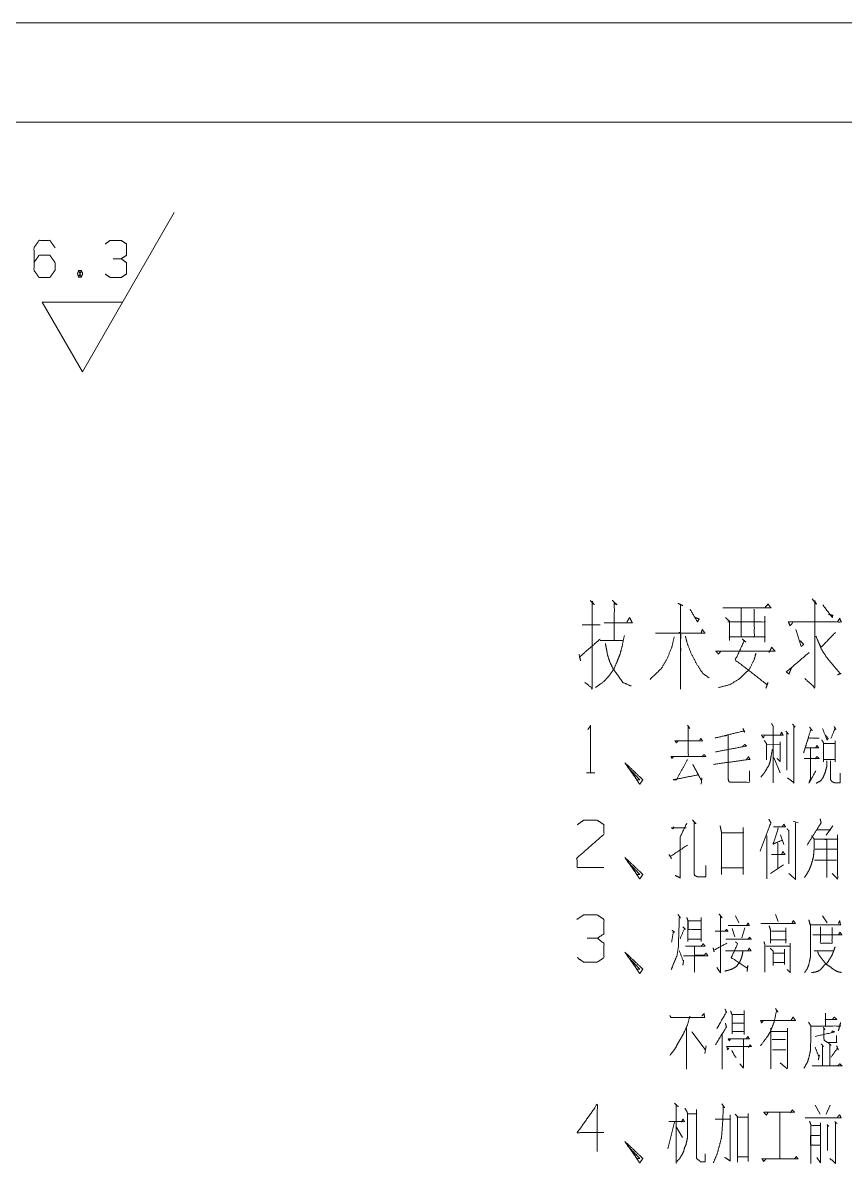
# Model space of a CAD drawing. Header units: millimetres. Extents: x 2210 to 79821, y -19430 to 2344.
# Drawn here: x 12648.9 to 12690.3, y 1732.4 to 1789.8 of the extents above; entities that cross this region are included whole.
import ezdxf

# ---------------------------------------------------------------- set-up
doc = ezdxf.new("R2010")
doc.units = ezdxf.units.MM
doc.layers.add('101', color=7, linetype='Continuous', true_color=0xffffff)

msp = doc.modelspace()

# ---------------------------------------------------------------- linework, layer by layer
at = {"layer": '101', "color": 133, "linetype": 'Continuous', "lineweight": 18}
for p, q in [((12726.674, 1789.822), (12306.674, 1789.822)), ((12721.674, 1784.822), (12331.674, 1784.822))]:
    msp.add_line(p, q, dxfattribs=at)
at = {"layer": '101', "color": 43, "linetype": 'Continuous', "lineweight": 18}
for p, q in [((12651.938, 1772.273), (12656.554, 1780.273)), ((12651.758, 1777.363), (12651.883, 1777.028)), ((12649.919, 1775.773), (12653.958, 1775.773)), ((12651.938, 1772.273), (12649.919, 1775.773))]:
    msp.add_line(p, q, dxfattribs=at)
at = {"layer": '101', "color": 72, "linetype": 'Continuous', "lineweight": 18}
for p, q in [((12677.077, 1759.532), (12677.978, 1759.532)), ((12677.978, 1758.745), (12679.119, 1758.745)), ((12687.314, 1754.195), (12687.456, 1754.045)), ((12687.367, 1754.095), (12687.367, 1752.22)), ((12687.65, 1754.545), (12687.791, 1754.395)), ((12686.36, 1753.495), (12687.031, 1753.52)), ((12686.713, 1752.87), (12687.031, 1752.095)), ((12677.289, 1752.095), (12677.713, 1752.095)), ((12687.685, 1749.657), (12687.933, 1749.582)), ((12686.36, 1748.932), (12686.36, 1746.757)), ((12687.049, 1748.982), (12687.226, 1748.482)), ((12688.901, 1749.232), (12689.591, 1749.232)), ((12689.679, 1749.432), (12689.343, 1748.957)), ((12686.925, 1748.557), (12686.925, 1747.282)), ((12688.795, 1748.257), (12689.891, 1748.257)), ((12686.554, 1747.032), (12687.208, 1747.457)), ((12688.76, 1747.707), (12689.873, 1747.707)), ((12684.79, 1744.895), (12684.949, 1744.545)), ((12686.802, 1744.97), (12686.943, 1744.62)), ((12689.166, 1744.895), (12689.396, 1744.545)), ((12685.25, 1744.295), (12685.108, 1743.795)), ((12687.314, 1744.295), (12687.314, 1743.52)), ((12684.613, 1744.27), (12684.755, 1743.845)), ((12686.607, 1744.12), (12687.314, 1744.12)), ((12686.307, 1743.37), (12687.544, 1743.37)), ((12686.554, 1743.695), (12687.349, 1743.695)), ((12687.261, 1743.22), (12687.261, 1742.445)), ((12688.742, 1743.145), (12689.75, 1743.145)), ((12686.678, 1743.02), (12687.226, 1743.02)), ((12686.678, 1742.545), (12687.226, 1742.545)), ((12684.649, 1739.932), (12685.232, 1739.932)), ((12685.232, 1740.132), (12685.232, 1738.932)), ((12682.319, 1739.232), (12682.319, 1737.182)), ((12684.649, 1739.507), (12685.232, 1739.507)), ((12682.584, 1739.057), (12683.256, 1738.182)), ((12684.119, 1738.932), (12684.119, 1737.182)), ((12684.649, 1739.082), (12685.232, 1739.082)), ((12685.197, 1738.732), (12685.197, 1737.282)), ((12686.625, 1738.682), (12687.296, 1738.682)), ((12683.309, 1738.357), (12683.238, 1737.982)), ((12686.643, 1738.157), (12687.314, 1738.157)), ((12685.197, 1737.232), (12685.002, 1737.457)), ((12688.795, 1735.37), (12689.043, 1734.92)), ((12689.555, 1735.37), (12689.343, 1734.92)), ((12681.718, 1734.52), (12681.383, 1733.17)), ((12687.014, 1735.02), (12687.014, 1732.67)), ((12687.014, 1734.995), (12687.014, 1732.67)), ((12681.789, 1734.32), (12682.125, 1733.745)), ((12688.884, 1732.745), (12689.06, 1732.47))]:
    msp.add_line(p, q, dxfattribs=at)
at = {"layer": '101', "color": 43, "linetype": 'Continuous', "lineweight": 18}
for points, knots in [([(12649.506, 1777.756), (12649.757, 1778.13), (12650.3, 1778.13), (12650.564, 1777.756), (12650.564, 1777.382), (12650.3, 1777.008), (12649.757, 1777.008), (12649.506, 1777.382), (12649.506, 1778.504), (12649.757, 1778.878), (12650.3, 1778.878), (12650.564, 1778.504)], [0, 0, 0.076963, 0.169763, 0.248074, 0.312018, 0.39033, 0.48313, 0.560092, 0.751926, 0.828889, 0.921689, 1, 1]), ([(12653.885, 1777.953), (12654.149, 1778.13), (12654.149, 1778.701), (12653.885, 1778.878), (12653.342, 1778.878), (12653.077, 1778.701)], [0, 0, 0.153872, 0.429849, 0.583721, 0.846128, 1, 1]), ([(12653.091, 1777.186), (12653.342, 1777.008), (12653.885, 1777.008), (12654.149, 1777.186), (12654.149, 1777.756), (12653.885, 1777.953), (12653.481, 1777.953)], [0, 0, 0.12412, 0.343693, 0.472448, 0.703377, 0.836727, 1, 1]), ([(12651.758, 1777.028), (12651.883, 1777.028), (12651.953, 1777.205), (12651.883, 1777.363), (12651.758, 1777.363), (12651.689, 1777.205), (12651.758, 1777.028), (12651.883, 1777.363)], [0, 0, 0.093983, 0.236792, 0.365957, 0.45994, 0.589105, 0.731914, 1, 1])]:
    msp.add_open_spline(points, degree=1, knots=knots, dxfattribs=at)
at = {"layer": '101', "color": 72, "linetype": 'Continuous', "lineweight": 18}
for points, knots in [([(12677.475, 1760.77), (12677.687, 1760.545), (12677.581, 1760.695), (12677.581, 1756.345), (12677.21, 1756.645)], [0, 0, 0.058118, 0.092648, 0.910296, 1, 1]), ([(12678.588, 1760.77), (12678.827, 1760.545), (12678.694, 1760.62), (12678.694, 1758.782)], [0, 0, 0.141502, 0.20722, 1, 1]), ([(12681.897, 1760.62), (12682.136, 1760.507), (12682.03, 1760.545), (12682.03, 1756.307), (12682.03, 1759.12), (12680.757, 1759.12), (12683.249, 1759.12), (12683.116, 1759.307), (12683.063, 1759.12)], [0, 0, 0.022712, 0.032395, 0.397208, 0.639342, 0.748903, 0.963458, 0.983227, 1, 1]), ([(12684.145, 1760.395), (12686.558, 1760.395), (12686.425, 1760.582), (12686.266, 1760.395)], [0, 0, 0.835358, 0.91487, 1, 1]), ([(12684.278, 1759.907), (12684.49, 1759.72), (12684.49, 1758.745), (12684.49, 1758.932), (12686.266, 1758.932), (12686.266, 1758.67), (12686.266, 1759.982), (12686.266, 1759.682), (12684.41, 1759.682), (12685.073, 1759.682), (12685.073, 1760.357), (12685.073, 1758.932), (12685.736, 1758.932), (12685.736, 1760.32)], [0, 0, 0.024062, 0.106928, 0.122864, 0.273837, 0.296149, 0.4077, 0.433197, 0.590931, 0.647265, 0.704633, 0.825745, 0.882075, 1, 1]), ([(12688.647, 1760.845), (12688.859, 1760.582), (12688.779, 1760.732), (12688.779, 1756.382), (12688.276, 1756.832)], [0, 0, 0.060995, 0.091683, 0.877919, 1, 1]), ([(12689.177, 1760.545), (12689.654, 1759.907), (12689.681, 1760.02), (12689.469, 1760.057)], [0, 0, 0.706417, 0.808952, 1, 1]), ([(12678.191, 1759.645), (12679.596, 1759.645), (12679.463, 1759.907), (12679.331, 1759.682)], [0, 0, 0.716786, 0.866795, 1, 1]), ([(12682.507, 1760.32), (12682.878, 1759.682), (12682.957, 1759.832), (12682.772, 1759.907)], [0, 0, 0.666016, 0.81929, 1, 1]), ([(12687.666, 1759.645), (12687.533, 1759.495), (12687.454, 1759.682), (12690.105, 1759.682), (12690.025, 1759.87), (12689.919, 1759.682)], [0, 0, 0.057617, 0.116242, 0.879371, 0.937997, 1, 1]), ([(12687.825, 1759.307), (12688.09, 1758.445), (12688.223, 1758.557), (12688.037, 1758.745)], [0, 0, 0.673366, 0.803128, 1, 1]), ([(12676.918, 1758.07), (12676.998, 1757.732), (12676.945, 1757.92), (12677.978, 1758.82)], [0, 0, 0.181318, 0.283205, 1, 1]), ([(12679.198, 1759.007), (12679.092, 1758.482), (12678.986, 1758.07), (12678.853, 1757.732), (12678.694, 1757.357), (12678.429, 1756.982), (12678.164, 1756.682), (12677.74, 1756.382)], [0, 0, 0.172181, 0.309102, 0.425674, 0.556629, 0.704264, 0.832974, 1, 1]), ([(12681.711, 1758.932), (12681.579, 1758.407), (12681.34, 1757.807), (12681.075, 1757.357), (12680.492, 1756.795)], [0, 0, 0.214896, 0.471147, 0.678431, 1, 1]), ([(12682.268, 1758.97), (12682.374, 1758.557), (12682.586, 1758.032), (12682.851, 1757.545), (12683.143, 1757.095), (12683.461, 1756.87)], [0, 0, 0.172231, 0.401198, 0.625593, 0.842438, 1, 1]), ([(12685.126, 1758.82), (12685.312, 1758.67), (12685.232, 1758.745), (12684.781, 1757.77), (12686.372, 1756.532), (12686.425, 1756.645), (12686.319, 1756.345)], [0, 0, 0.061501, 0.089671, 0.366514, 0.885947, 0.917995, 1, 1]), ([(12689.813, 1759.157), (12689.098, 1758.407), (12688.832, 1758.97), (12689.098, 1758.332), (12689.336, 1757.957), (12689.601, 1757.62), (12690.052, 1757.095), (12690.105, 1757.095), (12689.919, 1757.02)], [0, 0, 0.248762, 0.397963, 0.563618, 0.670264, 0.773235, 0.93925, 0.951976, 1, 1]), ([(12678.244, 1758.595), (12678.297, 1758.332), (12678.35, 1758.032), (12678.456, 1757.695), (12678.615, 1757.357), (12679.119, 1756.645), (12679.543, 1756.457)], [0, 0, 0.101602, 0.217193, 0.351409, 0.492973, 0.824035, 1, 1]), ([(12684.066, 1758.22), (12683.933, 1758.07), (12683.8, 1758.22), (12686.77, 1758.22), (12686.611, 1758.407), (12686.478, 1758.145)], [0, 0, 0.051201, 0.102396, 0.86189, 0.924783, 1, 1]), ([(12685.815, 1758.107), (12685.736, 1757.807), (12685.497, 1757.32), (12684.994, 1756.832), (12684.516, 1756.532), (12683.933, 1756.382)], [0, 0, 0.114106, 0.313638, 0.571352, 0.778587, 1, 1]), ([(12687.613, 1757.395), (12687.48, 1757.057), (12687.348, 1757.17), (12688.488, 1758.145)], [0, 0, 0.178053, 0.26342, 1, 1]), ([(12677.36, 1754.27), (12677.501, 1754.47), (12677.501, 1752.095)], [0, 0, 0.093489, 1, 1]), ([(12682.372, 1754.495), (12682.496, 1754.32), (12682.408, 1754.395), (12682.408, 1752.92), (12681.542, 1752.92), (12683.291, 1752.92), (12683.203, 1753.02), (12683.097, 1752.895)], [0, 0, 0.045422, 0.069991, 0.382592, 0.566136, 0.936976, 0.965261, 1, 1]), ([(12685.161, 1754.32), (12685.25, 1754.145), (12685.197, 1754.195), (12683.765, 1753.845), (12684.419, 1753.995), (12684.419, 1751.795), (12684.454, 1751.645), (12684.543, 1751.62), (12685.497, 1751.62), (12685.497, 1752.195)], [0, 0, 0.030685, 0.042094, 0.272768, 0.377784, 0.722121, 0.746242, 0.760612, 0.910004, 1, 1]), ([(12686.236, 1753.97), (12686.183, 1753.845), (12686.095, 1753.995), (12687.173, 1753.995), (12687.102, 1754.145), (12687.049, 1753.995)], [0, 0, 0.079259, 0.180902, 0.810328, 0.907126, 1, 1]), ([(12686.607, 1754.57), (12686.678, 1754.445), (12686.678, 1751.595)], [0, 0, 0.047969, 1, 1]), ([(12687.721, 1754.445), (12687.721, 1751.595), (12687.403, 1751.845)], [0, 0, 0.875674, 1, 1]), ([(12688.512, 1754.395), (12688.654, 1754.22), (12688.583, 1754.295), (12688.212, 1753.095), (12688.459, 1753.845), (12688.99, 1753.845)], [0, 0, 0.077467, 0.112955, 0.545473, 0.817419, 1, 1]), ([(12689.166, 1754.32), (12689.396, 1753.745), (12689.449, 1753.82), (12689.308, 1753.995)], [0, 0, 0.661524, 0.759631, 1, 1]), ([(12689.75, 1754.42), (12689.838, 1754.27), (12689.803, 1754.345), (12689.591, 1753.82)], [0, 0, 0.211467, 0.312196, 1, 1]), ([(12681.895, 1753.695), (12681.807, 1753.595), (12681.754, 1753.695), (12683.132, 1753.695), (12683.044, 1753.82), (12682.973, 1753.695)], [0, 0, 0.069441, 0.128338, 0.845637, 0.925275, 1, 1]), ([(12683.783, 1753.145), (12685.356, 1753.445), (12685.25, 1753.52), (12685.126, 1753.395)], [0, 0, 0.839681, 0.90778, 1, 1]), ([(12686.236, 1753.72), (12686.342, 1753.57), (12686.342, 1752.745)], [0, 0, 0.182116, 1, 1]), ([(12687.031, 1753.645), (12687.031, 1752.67), (12686.872, 1752.82)], [0, 0, 0.816829, 1, 1]), ([(12688.336, 1753.345), (12688.972, 1753.345), (12688.884, 1753.47), (12688.813, 1753.345)], [0, 0, 0.682009, 0.846089, 1, 1]), ([(12689.131, 1753.745), (12689.219, 1753.595), (12689.219, 1752.645), (12689.219, 1752.77), (12689.803, 1752.77), (12689.803, 1752.645), (12689.803, 1753.695), (12689.803, 1753.57), (12689.202, 1753.57)], [0, 0, 0.046631, 0.301095, 0.334581, 0.490817, 0.524304, 0.805555, 0.839035, 1, 1]), ([(12681.665, 1752.895), (12681.595, 1752.82), (12681.542, 1752.92)], [0, 0, 0.476637, 1, 1]), ([(12683.677, 1752.52), (12685.515, 1752.77), (12685.444, 1752.895), (12685.338, 1752.77)], [0, 0, 0.857805, 0.924206, 1, 1]), ([(12686.643, 1753.27), (12686.572, 1752.895), (12686.536, 1752.67), (12686.466, 1752.47), (12686.289, 1752.17), (12686.201, 1752.045), (12686.059, 1751.87)], [0, 0, 0.24655, 0.393704, 0.530764, 0.755722, 0.854644, 1, 1]), ([(12688.247, 1752.82), (12688.99, 1752.82), (12688.884, 1752.92), (12688.795, 1752.795)], [0, 0, 0.71297, 0.852965, 1, 1]), ([(12688.565, 1753.32), (12688.565, 1751.795), (12688.477, 1751.57), (12688.831, 1752.195)], [0, 0, 0.613739, 0.711021, 1, 1]), ([(12679.371, 1752.37), (12679.972, 1751.745), (12679.831, 1751.745), (12679.23, 1752.595), (12679.972, 1751.52), (12680.131, 1751.745), (12679.23, 1752.595)], [0, 0, 0.178026, 0.207064, 0.420797, 0.689032, 0.745609, 1, 1]), ([(12682.372, 1752.77), (12681.824, 1751.745), (12681.665, 1751.745), (12682.92, 1751.995), (12682.637, 1752.52), (12683.079, 1751.695), (12683.097, 1751.845), (12683.062, 1751.52)], [0, 0, 0.252058, 0.286557, 0.564061, 0.693383, 0.896347, 0.929102, 1, 1]), ([(12689.379, 1752.695), (12689.379, 1752.42), (12689.308, 1752.145), (12689.202, 1751.87), (12689.078, 1751.695), (12688.848, 1751.57)], [0, 0, 0.206834, 0.420393, 0.64207, 0.803267, 1, 1]), ([(12689.573, 1752.695), (12689.573, 1751.745), (12689.644, 1751.645), (12689.785, 1751.595), (12690.05, 1751.595), (12690.05, 1752.07)], [0, 0, 0.48405, 0.546451, 0.622883, 0.75797, 1, 1]), ([(12676.83, 1749.482), (12677.148, 1749.707), (12677.837, 1749.707), (12678.173, 1749.482), (12678.173, 1749.007), (12676.812, 1747.807), (12676.83, 1747.332), (12678.173, 1747.332)], [0, 0, 0.069688, 0.192972, 0.265272, 0.350227, 0.67474, 0.759754, 1, 1]), ([(12682.337, 1749.557), (12682.001, 1748.857), (12682.001, 1746.807), (12681.754, 1746.932)], [0, 0, 0.250151, 0.910671, 1, 1]), ([(12682.62, 1749.732), (12682.797, 1749.532), (12682.708, 1749.582), (12682.708, 1747.057), (12682.726, 1746.932), (12682.885, 1746.857), (12683.291, 1746.857), (12683.291, 1747.432)], [0, 0, 0.063894, 0.088205, 0.6927, 0.722922, 0.765026, 0.862345, 1, 1]), ([(12686.024, 1748.157), (12686.572, 1749.582), (12686.483, 1749.732), (12686.466, 1749.757)], [0, 0, 0.881768, 0.982305, 1, 1]), ([(12686.696, 1749.382), (12687.296, 1749.382), (12687.226, 1749.507), (12687.137, 1749.382)], [0, 0, 0.66949, 0.829485, 1, 1]), ([(12687.809, 1749.582), (12687.809, 1746.732), (12687.473, 1747.032)], [0, 0, 0.863559, 1, 1]), ([(12689.043, 1749.782), (12689.096, 1749.582), (12688.389, 1748.457)], [0, 0, 0.134735, 1, 1]), ([(12681.683, 1749.382), (12681.648, 1749.282), (12681.559, 1749.332), (12682.302, 1749.332)], [0, 0, 0.111652, 0.218549, 1, 1]), ([(12684.013, 1749.432), (12684.083, 1749.107), (12684.083, 1746.982), (12684.083, 1747.307), (12685.179, 1747.307), (12685.179, 1746.982), (12685.179, 1749.332), (12685.179, 1749.082), (12684.101, 1749.082)], [0, 0, 0.0422, 0.311813, 0.353049, 0.49209, 0.533325, 0.831486, 0.863204, 1, 1]), ([(12686.943, 1749.332), (12686.678, 1748.507), (12687.137, 1748.707)], [0, 0, 0.633567, 1, 1]), ([(12687.367, 1749.282), (12687.473, 1749.182), (12687.473, 1747.507)], [0, 0, 0.080046, 1, 1]), ([(12688.619, 1748.932), (12688.742, 1748.757), (12688.742, 1748.257), (12688.725, 1748.032), (12688.707, 1747.882), (12688.654, 1747.657), (12688.583, 1747.432), (12688.495, 1747.207), (12688.406, 1747.057), (12688.265, 1746.832)], [0, 0, 0.095695, 0.318944, 0.419716, 0.487155, 0.590371, 0.695675, 0.80361, 0.88134, 1, 1]), ([(12688.76, 1748.757), (12689.926, 1748.757), (12689.926, 1748.957), (12689.926, 1746.757), (12689.644, 1747.032)], [0, 0, 0.294508, 0.345002, 0.900412, 1, 1]), ([(12681.436, 1747.982), (12681.577, 1747.782), (12681.506, 1747.882), (12682.372, 1748.457)], [0, 0, 0.174102, 0.261144, 1, 1]), ([(12689.29, 1748.732), (12689.379, 1748.757), (12689.379, 1746.832)], [0, 0, 0.045523, 1, 1]), ([(12679.371, 1747.607), (12679.972, 1746.982), (12679.831, 1746.982), (12679.23, 1747.832), (12679.972, 1746.757), (12680.131, 1746.982), (12679.23, 1747.832)], [0, 0, 0.178026, 0.207064, 0.420797, 0.689032, 0.745609, 1, 1]), ([(12686.607, 1747.982), (12687.279, 1747.982), (12687.173, 1748.132), (12687.102, 1747.982)], [0, 0, 0.657711, 0.837607, 1, 1]), ([(12677.837, 1743.77), (12678.173, 1743.995), (12678.173, 1744.72), (12677.837, 1744.945), (12677.148, 1744.945), (12676.812, 1744.72)], [0, 0, 0.153882, 0.429856, 0.583738, 0.846131, 1, 1]), ([(12681.895, 1744.97), (12682.019, 1744.795), (12681.966, 1744.87), (12681.913, 1743.295), (12681.842, 1742.895), (12681.683, 1742.52), (12681.559, 1742.195)], [0, 0, 0.070416, 0.100595, 0.618417, 0.751887, 0.885737, 1, 1]), ([(12683.96, 1744.995), (12684.119, 1744.795), (12684.03, 1744.87), (12684.03, 1742.045), (12683.853, 1742.295)], [0, 0, 0.072955, 0.106044, 0.912586, 1, 1]), ([(12682.143, 1744.345), (12682.266, 1744.22), (12682.231, 1744.27), (12682.001, 1743.745)], [0, 0, 0.217081, 0.292659, 1, 1]), ([(12682.337, 1744.82), (12682.39, 1744.67), (12682.39, 1743.62), (12682.39, 1743.72), (12683.062, 1743.72), (12683.062, 1743.62), (12683.062, 1744.82), (12683.062, 1744.645), (12682.408, 1744.645), (12682.408, 1744.22), (12683.044, 1744.22)], [0, 0, 0.030769, 0.233823, 0.253162, 0.383044, 0.402383, 0.634446, 0.668287, 0.794756, 0.876945, 1, 1]), ([(12684.419, 1744.42), (12685.48, 1744.42), (12685.427, 1744.545), (12685.356, 1744.42)], [0, 0, 0.791484, 0.892824, 1, 1]), ([(12686.059, 1744.52), (12687.791, 1744.52), (12687.703, 1744.67), (12687.632, 1744.52)], [0, 0, 0.835944, 0.91997, 1, 1]), ([(12686.483, 1744.395), (12686.554, 1744.195), (12686.554, 1743.52)], [0, 0, 0.239101, 1, 1]), ([(12688.565, 1744.445), (12688.565, 1742.895), (12688.548, 1742.77), (12688.459, 1742.395), (12688.389, 1742.22), (12688.265, 1742.045)], [0, 0, 0.628912, 0.680132, 0.836459, 0.913039, 1, 1]), ([(12688.477, 1744.695), (12688.548, 1744.445), (12690.068, 1744.445), (12690.032, 1744.645), (12689.962, 1744.52)], [0, 0, 0.122175, 0.836955, 0.932464, 1, 1]), ([(12689.06, 1744.345), (12689.06, 1743.52), (12689.644, 1743.52), (12689.644, 1744.32)], [0, 0, 0.373599, 0.637718, 1, 1]), ([(12676.83, 1742.795), (12677.148, 1742.57), (12677.837, 1742.57), (12678.173, 1742.795), (12678.173, 1743.52), (12677.837, 1743.77), (12677.325, 1743.77)], [0, 0, 0.124113, 0.343679, 0.472445, 0.703376, 0.836741, 1, 1]), ([(12681.595, 1744.17), (12681.736, 1744.07), (12681.665, 1744.12), (12681.577, 1743.57)], [0, 0, 0.21204, 0.31808, 1, 1]), ([(12683.765, 1744.12), (12684.419, 1744.12), (12684.331, 1744.22), (12684.26, 1744.12)], [0, 0, 0.718726, 0.865406, 1, 1]), ([(12684.295, 1743.72), (12685.586, 1743.72), (12685.497, 1743.82), (12685.409, 1743.72)], [0, 0, 0.828595, 0.914289, 1, 1]), ([(12688.672, 1743.945), (12690.139, 1743.945), (12690.05, 1744.07), (12689.962, 1743.945)], [0, 0, 0.827332, 0.913666, 1, 1]), ([(12681.966, 1743.145), (12682.178, 1742.57), (12682.178, 1742.67), (12682.143, 1742.42)], [0, 0, 0.634871, 0.738464, 1, 1]), ([(12682.178, 1742.895), (12683.397, 1742.895), (12683.309, 1743.02), (12683.221, 1742.92), (12682.726, 1742.92), (12682.726, 1743.395), (12682.726, 1742.07)], [0, 0, 0.320856, 0.361126, 0.396236, 0.526438, 0.651403, 1, 1]), ([(12682.266, 1743.37), (12683.256, 1743.37), (12683.168, 1743.495), (12683.079, 1743.395)], [0, 0, 0.775505, 0.89545, 1, 1]), ([(12683.659, 1743.295), (12683.712, 1743.095), (12683.694, 1743.17), (12684.348, 1743.52)], [0, 0, 0.201721, 0.276834, 1, 1]), ([(12684.278, 1743.145), (12685.568, 1743.145), (12685.48, 1743.27), (12685.427, 1743.17)], [0, 0, 0.828928, 0.927277, 1, 1]), ([(12684.79, 1743.595), (12684.896, 1743.495), (12684.578, 1742.795), (12685.374, 1742.27), (12685.409, 1742.395), (12685.374, 1742.095)], [0, 0, 0.063383, 0.397743, 0.812159, 0.868645, 1, 1]), ([(12686.218, 1743.595), (12686.271, 1743.445), (12686.271, 1742.07)], [0, 0, 0.103705, 1, 1]), ([(12686.536, 1743.27), (12686.678, 1743.12), (12686.678, 1742.395)], [0, 0, 0.221405, 1, 1]), ([(12687.544, 1743.52), (12687.544, 1742.045), (12687.385, 1742.195)], [0, 0, 0.870898, 1, 1]), ([(12689.803, 1743.345), (12689.714, 1743.095), (12689.644, 1742.92), (12689.538, 1742.745), (12689.414, 1742.545), (12689.255, 1742.42), (12689.096, 1742.22), (12688.954, 1742.12), (12688.795, 1742.07), (12688.619, 1742.045)], [0, 0, 0.141787, 0.242724, 0.352146, 0.477915, 0.586087, 0.722749, 0.815376, 0.90455, 1, 1]), ([(12679.371, 1742.845), (12679.972, 1742.22), (12679.831, 1742.22), (12679.23, 1743.07), (12679.972, 1741.995), (12680.131, 1742.22), (12679.23, 1743.07)], [0, 0, 0.178026, 0.207064, 0.420797, 0.689032, 0.745609, 1, 1]), ([(12685.161, 1743.12), (12685.126, 1742.92), (12685.073, 1742.745), (12685.002, 1742.57), (12684.826, 1742.345), (12684.613, 1742.22), (12684.454, 1742.17), (12684.26, 1742.12)], [0, 0, 0.137733, 0.261739, 0.389763, 0.583803, 0.750757, 0.863849, 1, 1]), ([(12688.919, 1743.095), (12688.99, 1742.92), (12689.343, 1742.47), (12689.573, 1742.32), (12689.732, 1742.195), (12689.909, 1742.095), (12690.121, 1742.045)], [0, 0, 0.113786, 0.458783, 0.624216, 0.746187, 0.868611, 1, 1]), ([(12681.489, 1739.882), (12681.542, 1739.782), (12683.238, 1739.782), (12683.203, 1739.982), (12683.097, 1739.857)], [0, 0, 0.051998, 0.831416, 0.924706, 1, 1]), ([(12682.496, 1739.782), (12682.496, 1739.857), (12682.372, 1739.407), (12682.178, 1738.982), (12682.054, 1738.757), (12681.913, 1738.532), (12681.789, 1738.282), (12681.63, 1738.057), (12681.489, 1737.882)], [0, 0, 0.03245, 0.234393, 0.436626, 0.547735, 0.66272, 0.783417, 0.902652, 1, 1]), ([(12684.26, 1740.207), (12684.331, 1740.057), (12683.853, 1739.232)], [0, 0, 0.14819, 1, 1]), ([(12684.543, 1740.107), (12684.613, 1739.932), (12684.613, 1738.957)], [0, 0, 0.162191, 1, 1]), ([(12686.201, 1739.632), (12686.095, 1739.507), (12686.059, 1739.632), (12687.809, 1739.632), (12687.685, 1739.807), (12687.597, 1739.657)], [0, 0, 0.067399, 0.12081, 0.8403, 0.928416, 1, 1]), ([(12686.802, 1740.232), (12686.925, 1740.057), (12686.855, 1740.132), (12686.731, 1739.557), (12686.554, 1739.107), (12686.395, 1738.832), (12686.042, 1738.357)], [0, 0, 0.093222, 0.138055, 0.393909, 0.60422, 0.742422, 1, 1]), ([(12689.308, 1740.007), (12689.308, 1739.357), (12689.308, 1739.682), (12689.891, 1739.682), (12689.75, 1739.807), (12689.679, 1739.707)], [0, 0, 0.347693, 0.52154, 0.833541, 0.934487, 1, 1]), ([(12684.278, 1739.507), (12684.331, 1739.307), (12683.783, 1738.407)], [0, 0, 0.164146, 1, 1]), ([(12686.572, 1737.207), (12686.572, 1739.232), (12686.572, 1739.082), (12687.403, 1739.082), (12687.403, 1739.232), (12687.403, 1737.307), (12687.385, 1737.207), (12687.031, 1737.507)], [0, 0, 0.358665, 0.385234, 0.532376, 0.558945, 0.899902, 0.917886, 1, 1]), ([(12688.459, 1739.557), (12688.583, 1739.357), (12688.565, 1738.157), (12688.477, 1737.757), (12688.406, 1737.532), (12688.23, 1737.232)], [0, 0, 0.096825, 0.590902, 0.759554, 0.856649, 1, 1]), ([(12688.583, 1739.357), (12690.05, 1739.357), (12690.068, 1739.532), (12689.962, 1739.107)], [0, 0, 0.704987, 0.78951, 1, 1]), ([(12688.795, 1738.832), (12689.785, 1739.057), (12689.661, 1739.107), (12689.626, 1739.032)], [0, 0, 0.82429, 0.932662, 1, 1]), ([(12689.202, 1739.282), (12689.29, 1739.182), (12689.237, 1739.207), (12689.237, 1738.732), (12689.255, 1738.632), (12689.414, 1738.532), (12689.873, 1738.532), (12689.873, 1738.882)], [0, 0, 0.075571, 0.108775, 0.377734, 0.435237, 0.541611, 0.801816, 1, 1]), ([(12684.525, 1738.707), (12684.49, 1738.607), (12684.419, 1738.707), (12685.48, 1738.707), (12685.409, 1738.832), (12685.338, 1738.732)], [0, 0, 0.068207, 0.14696, 0.828904, 0.921247, 1, 1]), ([(12684.454, 1738.257), (12684.401, 1738.157), (12684.348, 1738.332), (12685.586, 1738.332), (12685.515, 1738.407), (12685.444, 1738.282)], [0, 0, 0.063588, 0.166317, 0.861419, 0.919321, 1, 1]), ([(12684.596, 1738.132), (12684.79, 1737.782), (12684.826, 1737.807)], [0, 0, 0.902428, 1, 1]), ([(12689.096, 1738.457), (12689.219, 1738.332), (12689.166, 1738.382), (12689.166, 1737.357), (12688.636, 1737.357), (12690.139, 1737.357), (12690.032, 1737.457), (12689.926, 1737.357)], [0, 0, 0.048876, 0.069128, 0.35402, 0.501396, 0.918968, 0.959488, 1, 1]), ([(12688.795, 1738.282), (12688.99, 1737.807), (12689.007, 1737.882), (12688.954, 1737.657)], [0, 0, 0.624785, 0.718604, 1, 1]), ([(12689.467, 1738.507), (12689.591, 1738.382), (12689.538, 1738.407), (12689.538, 1737.332)], [0, 0, 0.13431, 0.179085, 1, 1]), ([(12689.873, 1738.357), (12689.962, 1738.157), (12689.909, 1738.232), (12689.591, 1737.782)], [0, 0, 0.253773, 0.360383, 1, 1]), ([(12678.173, 1733.995), (12676.83, 1733.995), (12677.837, 1735.42), (12677.837, 1733.045)], [0, 0, 0.245869, 0.565293, 1, 1]), ([(12681.718, 1735.47), (12681.913, 1735.295), (12681.807, 1735.395), (12681.807, 1732.445)], [0, 0, 0.077914, 0.121329, 1, 1]), ([(12682.249, 1735.22), (12682.372, 1734.995), (12682.372, 1733.745), (12682.302, 1733.395), (12682.231, 1733.245), (12682.178, 1733.045), (12682.09, 1732.87), (12681.983, 1732.695), (12681.842, 1732.545)], [0, 0, 0.090307, 0.52992, 0.655496, 0.713818, 0.786591, 0.855541, 0.927503, 1, 1]), ([(12682.39, 1734.945), (12682.832, 1734.945), (12682.832, 1735.145), (12682.832, 1732.695), (12682.956, 1732.595), (12683.044, 1732.52), (12683.256, 1732.52), (12683.256, 1732.92)], [0, 0, 0.111049, 0.16131, 0.777054, 0.817038, 0.846171, 0.899471, 1, 1]), ([(12684.101, 1735.445), (12684.242, 1735.245), (12684.172, 1735.345), (12684.154, 1734.67), (12684.119, 1734.17), (12684.083, 1733.745), (12683.995, 1733.395), (12683.871, 1732.945), (12683.677, 1732.47)], [0, 0, 0.073965, 0.11095, 0.314868, 0.466245, 0.59504, 0.704053, 0.844996, 1, 1]), ([(12686.43, 1735.02), (12686.342, 1734.87), (12686.218, 1735.02), (12687.756, 1735.02), (12687.65, 1735.145), (12687.562, 1734.995)], [0, 0, 0.077579, 0.164211, 0.849382, 0.92243, 1, 1]), ([(12681.436, 1734.545), (12682.231, 1734.545), (12682.143, 1734.67), (12682.072, 1734.52)], [0, 0, 0.71379, 0.851186, 1, 1]), ([(12683.765, 1734.67), (12684.525, 1734.67), (12684.525, 1734.87), (12684.525, 1732.57), (12684.242, 1732.745)], [0, 0, 0.211552, 0.267219, 0.907426, 1, 1]), ([(12684.773, 1734.92), (12684.896, 1734.795), (12684.896, 1732.52), (12684.896, 1732.77), (12685.427, 1732.77), (12685.427, 1732.545), (12685.427, 1734.945), (12685.427, 1734.77), (12684.861, 1734.77)], [0, 0, 0.026662, 0.37153, 0.409426, 0.489805, 0.523913, 0.887732, 0.914262, 1, 1]), ([(12688.3, 1734.745), (12690.086, 1734.745), (12690.032, 1734.895), (12689.909, 1734.77)], [0, 0, 0.841995, 0.917038, 1, 1]), ([(12688.512, 1734.57), (12688.583, 1734.395), (12688.583, 1732.445), (12688.583, 1734.345), (12689.06, 1734.345), (12689.06, 1734.47), (12689.06, 1732.47), (12689.06, 1733.845), (12688.565, 1733.845), (12688.565, 1733.37), (12689.043, 1733.37)], [0, 0, 0.019944, 0.226006, 0.426785, 0.477216, 0.490425, 0.701771, 0.847071, 0.899373, 0.949568, 1, 1]), ([(12689.785, 1734.545), (12689.909, 1734.445), (12689.82, 1734.52), (12689.82, 1732.445), (12689.538, 1732.695)], [0, 0, 0.058315, 0.100804, 0.861603, 1, 1]), ([(12689.396, 1734.395), (12689.485, 1734.32), (12689.414, 1734.345), (12689.414, 1733.095)], [0, 0, 0.080452, 0.132518, 1, 1]), ([(12679.371, 1733.32), (12679.972, 1732.695), (12679.831, 1732.695), (12679.23, 1733.545), (12679.972, 1732.47), (12680.131, 1732.695), (12679.23, 1733.545)], [0, 0, 0.178026, 0.207064, 0.420797, 0.689032, 0.745609, 1, 1]), ([(12686.307, 1732.645), (12686.201, 1732.545), (12686.13, 1732.67), (12687.933, 1732.67), (12687.844, 1732.795), (12687.756, 1732.67)], [0, 0, 0.060774, 0.120655, 0.87235, 0.93618, 1, 1])]:
    msp.add_open_spline(points, degree=1, knots=knots, dxfattribs=at)

doc.saveas('drawing.dxf')
